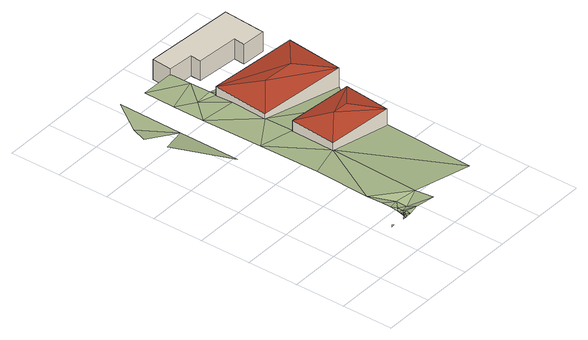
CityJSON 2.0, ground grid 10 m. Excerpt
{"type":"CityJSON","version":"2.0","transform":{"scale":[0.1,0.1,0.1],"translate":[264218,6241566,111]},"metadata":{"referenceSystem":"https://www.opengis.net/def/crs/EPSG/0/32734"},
"CityObjects":{
"building1":{"type":"Building","attributes":{"address":"39 Kylemore Road Universtity Estate Cape Town","building":"house","building:levels":1,"building_height":4.1,"roof_height":120.2,"ground_height":114.5,"plus_code":"4FRW3C6X+4M4"},"geometry":[{"type":"Solid","lod":"2","boundaries":[[[[0,1,2]],[[3,2,4]],[[4,2,1]],[[4,5,3]],[[5,4,0]],[[0,4,1]],[[6,7,3,5]],[[7,8,2,3]],[[8,9,0,2]],[[9,6,5,0]],[[9,8,7,6]]]],"semantics":{"surfaces":[{"type":"RoofSurface"},{"type":"WallSurface"},{"type":"GroundSurface"}],"values":[[0,0,0,0,0,0,1,1,1,1,2]]}}]},
"building2":{"type":"Building","attributes":{"address":"37 Kylemore Road Universtity Estate Cape Town","building":"house","building:levels":1,"building_height":4.1,"roof_height":118.4,"ground_height":112.9,"plus_code":"4FRW3C6X+5M5"},"geometry":[{"type":"Solid","lod":"2","boundaries":[[[[10,11,12]],[[13,14,15]],[[10,12,14]],[[10,14,13]],[[11,15,12]],[[12,15,14]],[[16,17,11,10]],[[17,18,15,11]],[[18,19,13,15]],[[19,16,10,13]],[[19,18,17,16]]]],"semantics":{"surfaces":[{"type":"RoofSurface"},{"type":"WallSurface"},{"type":"GroundSurface"}],"values":[[0,0,0,0,0,0,1,1,1,1,2]]}}]},
"building3":{"type":"Building","attributes":{"address":"33 Kylemore Road Universtity Estate Cape Town","building":"house","building:levels":1,"building_height":4.1,"roof_height":116.8,"ground_height":111.5,"plus_code":"4FRW3C6X+6P6"},"geometry":[{"type":"Solid","lod":"1","boundaries":[[[[20,21,22,23]],[[21,24,25,22]],[[24,26,27,25]],[[26,28,29,27]],[[28,30,31,29]],[[30,32,33,31]],[[32,34,35,33]],[[34,20,23,35]],[[23,22,25,27,29,31,33,35]],[[34,32,30,28,26,24,21,20]]]]}]},
"terrain1":{"type":"TINRelief","geometry":[{"type":"CompositeSurface","lod":"1","boundaries":[[[36,37,38]],[[39,40,41]],[[39,42,40]],[[42,39,43]],[[44,43,39]],[[39,45,44]],[[43,44,46]],[[44,47,46]],[[48,44,45]],[[47,44,49]],[[47,49,50]],[[49,44,48]],[[51,52,50]],[[49,51,50]],[[52,51,53]],[[54,49,48]],[[51,49,54]],[[55,53,51]],[[55,56,57]],[[55,51,56]],[[54,56,51]],[[56,58,57]],[[57,58,59]],[[54,48,60]],[[54,60,56]],[[61,58,56]],[[58,62,59]],[[59,62,63]],[[61,56,60]],[[62,58,61]],[[62,64,63]],[[61,60,65]],[[62,61,66]],[[64,62,66]],[[61,65,66]],[[67,68,69]],[[70,64,66]],[[64,70,71]],[[68,72,73]],[[70,74,71]],[[68,75,72]],[[66,76,70]],[[70,77,74]],[[78,79,74]],[[78,74,77]],[[80,79,81]],[[79,78,82]],[[83,70,76]],[[82,81,79]],[[80,81,84]],[[80,84,85]],[[77,9,78]],[[86,81,82]],[[86,87,81]],[[84,81,87]],[[88,87,86]],[[85,84,89]],[[87,88,90]],[[90,88,91]],[[91,92,90]],[[78,9,93]],[[92,91,94]],[[92,94,95]],[[94,96,95]],[[96,97,95]]]}]}
},
"vertices":[
[315,318,76],[263,277,89],[306,226,76],[175,238,76],[231,279,89],[184,330,76],[184,330,35],[175,238,35],[306,226,35],[315,318,35],
[198,503,60],[187,391,60],[247,438,73],[376,486,60],[311,433,73],[365,374,60],[198,503,19],[187,391,19],[365,374,19],[376,486,19],
[205,604,5],[255,600,5],[255,600,46],[205,604,46],[254,579,5],[254,579,46],[337,573,5],[337,573,46],[335,551,5],[335,551,46],[382,548,5],[382,548,46],[388,631,5],[388,631,46],[208,644,5],[208,644,46],
[37,5,88],[43,6,88],[41,8,88],[75,5,86],[71,8,86],[69,6,86],[74,9,86],[76,11,86],[80,9,86],[79,5,86],[77,13,86],[79,15,86],[88,6,86],[83,14,86],[81,18,82],[86,20,82],[82,20,82],[83,22,82],[88,16,86],[83,25,82],[91,25,82],[84,28,82],[91,36,82],[86,46,82],[112,12,84],[109,31,77],[110,53,77],[87,64,82],[91,100,77],[150,6,84],[153,47,77],[61,350,57],[73,480,46],[3,452,71],[175,238,62],[104,215,69],[37,550,42],[16,512,51],[116,345,56],[85,616,37],[286,37,56],[184,330,55],[187,391,51],[127,475,43],[133,540,38],[163,514,42],[194,463,48],[306,226,44],[202,560,38],[139,606,34],[198,503,42],[199,516,42],[217,501,36],[205,604,35],[224,515,36],[237,499,36],[249,513,36],[365,374,22],[267,496,28],[274,511,28],[296,493,28],[298,510,28]
]}
